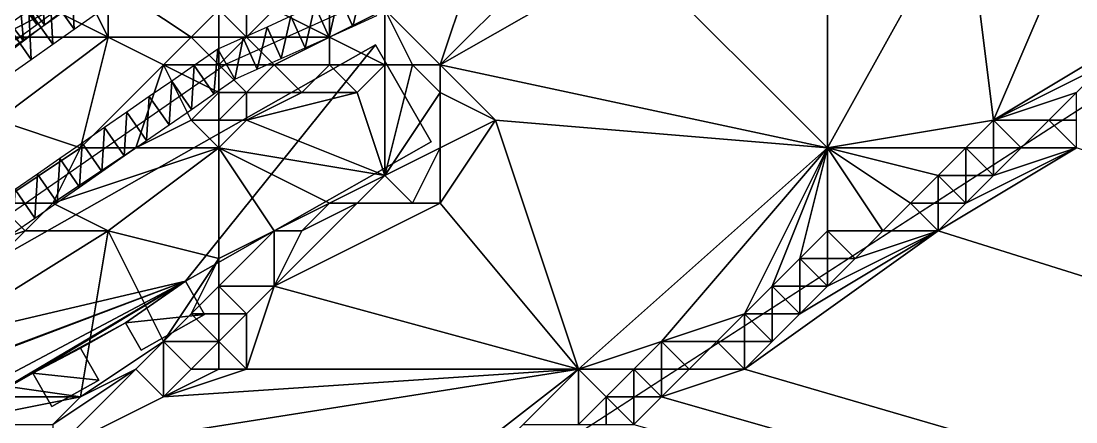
# Model space of a CAD drawing. Header units: metres. Extents: x -1103 to 901, y -902 to 905.
# Drawn here: x -420.3 to -344, y -7.8 to 21.2 of the extents above; entities that cross this region are included whole.
import ezdxf

# ---------------------------------------------------------------- set-up
doc = ezdxf.new("R2010")
doc.units = ezdxf.units.M
for name, color, linetype in [('OSM_BUILDING_FOOTPRINTS', 7, 'CONTINUOUS'), ('OSM_BUILDING_ROOFS', 1, 'CONTINUOUS'), ('OSM_BUILDING_WALLS', 8, 'CONTINUOUS'), ('OSM_PATH_AXES', 30, 'CONTINUOUS'), ('OSM_PATH_SURFACE', 30, 'CONTINUOUS'), ('OSM_ROAD_AXES', 2, 'CONTINUOUS'), ('OSM_ROAD_SURFACE', 9, 'CONTINUOUS'), ('OSM_TERRAIN', 3, 'CONTINUOUS'), ('OSM_WATER_OUTLINES', 4, 'CONTINUOUS'), ('OSM_WATER_SURFACE', 5, 'CONTINUOUS')]:
    doc.layers.add(name, color=color, linetype=linetype)

msp = doc.modelspace()

# ---------------------------------------------------------------- linework, layer by layer
at = {"layer": 'OSM_BUILDING_FOOTPRINTS'}
msp.add_polyline3d([(-408.413, 2.365, 12.75), (-407.031, -0.035, 12.75), (-411.607, -2.623, 12.75), (-412.746, -0.643, 12.75), (-415.996, -2.479, 12.75), (-414.669, -4.79, 12.75), (-418.063, -6.703, 12.75), (-419.444, -4.293, 12.75), (-425.281, -7.61, 12.75), (-425.745, -6.803, 12.75), (-427.038, -4.691, 12.75), (-434.201, -7.29, 12.75), (-436.423, -4.215, 12.75), (-394.684, 19.44, 12.75), (-390.661, 12.429, 12.75), (-408.413, 2.365, 12.75)], close=True, dxfattribs=at)
at = {"layer": 'OSM_BUILDING_ROOFS'}
for points in [[(-408.413, 2.365, 17.95), (-394.684, 19.44, 17.95), (-436.423, -4.215, 17.95)], [(-408.413, 2.365, 17.95), (-390.661, 12.429, 17.95), (-394.684, 19.44, 17.95)], [(-408.413, 2.365, 17.95), (-436.423, -4.215, 17.95), (-434.201, -7.29, 17.95)], [(-408.413, 2.365, 17.95), (-434.201, -7.29, 17.95), (-427.038, -4.691, 17.95)], [(-408.413, 2.365, 17.95), (-427.038, -4.691, 17.95), (-425.745, -6.803, 17.95)], [(-408.413, 2.365, 17.95), (-425.745, -6.803, 17.95), (-425.281, -7.61, 17.95)], [(-408.413, 2.365, 17.95), (-425.281, -7.61, 17.95), (-419.444, -4.293, 17.95)], [(-412.746, -0.643, 17.95), (-408.413, 2.365, 17.95), (-419.444, -4.293, 17.95)], [(-412.746, -0.643, 17.95), (-407.031, -0.035, 17.95), (-408.413, 2.365, 17.95)], [(-419.444, -4.293, 17.95), (-415.996, -2.479, 17.95), (-412.746, -0.643, 17.95)], [(-412.746, -0.643, 17.95), (-411.607, -2.623, 17.95), (-407.031, -0.035, 17.95)], [(-419.444, -4.293, 17.95), (-414.669, -4.79, 17.95), (-415.996, -2.479, 17.95)], [(-419.444, -4.293, 17.95), (-418.063, -6.703, 17.95), (-414.669, -4.79, 17.95)]]:
    msp.add_3dface(points, dxfattribs=at)
at = {"layer": 'OSM_BUILDING_WALLS'}
for points in [[(-394.684, 19.44, 12.75), (-436.423, -4.215, 12.75), (-436.423, -4.215, 17.95)], [(-394.684, 19.44, 12.75), (-436.423, -4.215, 17.95), (-394.684, 19.44, 17.95)], [(-390.661, 12.429, 12.75), (-394.684, 19.44, 12.75), (-394.684, 19.44, 17.95)], [(-390.661, 12.429, 12.75), (-394.684, 19.44, 17.95), (-390.661, 12.429, 17.95)], [(-408.413, 2.365, 12.75), (-390.661, 12.429, 12.75), (-390.661, 12.429, 17.95)], [(-408.413, 2.365, 12.75), (-390.661, 12.429, 17.95), (-408.413, 2.365, 17.95)], [(-407.031, -0.035, 12.75), (-408.413, 2.365, 12.75), (-408.413, 2.365, 17.95)], [(-407.031, -0.035, 12.75), (-408.413, 2.365, 17.95), (-407.031, -0.035, 17.95)], [(-415.996, -2.479, 12.75), (-412.746, -0.643, 12.75), (-412.746, -0.643, 17.95)], [(-415.996, -2.479, 12.75), (-412.746, -0.643, 17.95), (-415.996, -2.479, 17.95)], [(-412.746, -0.643, 12.75), (-411.607, -2.623, 12.75), (-411.607, -2.623, 17.95)], [(-412.746, -0.643, 12.75), (-411.607, -2.623, 17.95), (-412.746, -0.643, 17.95)], [(-411.607, -2.623, 12.75), (-407.031, -0.035, 12.75), (-407.031, -0.035, 17.95)], [(-411.607, -2.623, 12.75), (-407.031, -0.035, 17.95), (-411.607, -2.623, 17.95)], [(-414.669, -4.79, 12.75), (-415.996, -2.479, 12.75), (-415.996, -2.479, 17.95)], [(-414.669, -4.79, 12.75), (-415.996, -2.479, 17.95), (-414.669, -4.79, 17.95)], [(-425.281, -7.61, 12.75), (-419.444, -4.293, 12.75), (-419.444, -4.293, 17.95)], [(-425.281, -7.61, 12.75), (-419.444, -4.293, 17.95), (-425.281, -7.61, 17.95)], [(-419.444, -4.293, 12.75), (-418.063, -6.703, 12.75), (-418.063, -6.703, 17.95)], [(-419.444, -4.293, 12.75), (-418.063, -6.703, 17.95), (-419.444, -4.293, 17.95)], [(-418.063, -6.703, 12.75), (-414.669, -4.79, 12.75), (-414.669, -4.79, 17.95)], [(-418.063, -6.703, 12.75), (-414.669, -4.79, 17.95), (-418.063, -6.703, 17.95)]]:
    msp.add_3dface(points, dxfattribs=at)
at = {"layer": 'OSM_PATH_AXES'}
msp.add_polyline3d([(143.257, 186.653, 12.843), (122.354, 186.952, 13.89), (84.705, 186.211, 15.717), (44.536, 182.086, 15.402), (18.515, 175.528, 11.884), (-4.09, 169.722, 9.372), (-37.45, 160.588, 9.181), (-72.435, 150.867, 11.8), (-113.787, 139.675, 12.889), (-137.365, 132.929, 12.352), (-150.85, 129.069, 12.113), (-169.83, 122.589, 11.608), (-190.312, 116.042, 11.88), (-211.336, 108.455, 13.007), (-235.135, 97.739, 13.162), (-263.223, 83.904, 13.248), (-287.718, 73.188, 12.414), (-315.551, 58.8, 10.88), (-350.746, 39.148, 13.019), (-374.334, 32.003, 16.515), (-405.462, 18.047, 17.05), (-437.816, -4.37, 15.202), (-467.871, -29.828, 13.844), (-502.07, -69.187, 12.193)], dxfattribs=at)
at = {"layer": 'OSM_PATH_SURFACE'}
for points in [[(-395.597, 23.84, 17.489), (-397.327, 23.064, 17.731), (-396.304, 20.783, 17.35)], [(-395.597, 23.84, 17.489), (-396.304, 20.783, 17.35), (-394.574, 21.558, 17.321)], [(-397.327, 23.064, 17.731), (-399.056, 22.289, 17.678), (-398.033, 20.008, 17.366)], [(-397.327, 23.064, 17.731), (-398.033, 20.008, 17.366), (-396.304, 20.783, 17.35)], [(-399.056, 22.289, 17.678), (-400.785, 21.513, 17.537), (-399.762, 19.232, 17.301)], [(-399.056, 22.289, 17.678), (-399.762, 19.232, 17.301), (-398.033, 20.008, 17.366)], [(-400.785, 21.513, 17.537), (-402.514, 20.738, 17.389), (-401.492, 18.457, 17.237)], [(-400.785, 21.513, 17.537), (-401.492, 18.457, 17.237), (-399.762, 19.232, 17.301)], [(-402.514, 20.738, 17.389), (-404.244, 19.963, 17.241), (-403.221, 17.682, 17.094)], [(-402.514, 20.738, 17.389), (-403.221, 17.682, 17.094), (-401.492, 18.457, 17.237)], [(-404.244, 19.963, 17.241), (-406.078, 19.134, 17.262), (-404.845, 16.959, 16.858)], [(-404.244, 19.963, 17.241), (-404.845, 16.959, 16.858), (-403.221, 17.682, 17.094)], [(-406.078, 19.134, 17.262), (-407.791, 17.953, 17.118), (-406.367, 15.898, 16.952)], [(-406.078, 19.134, 17.262), (-406.367, 15.898, 16.952), (-404.845, 16.959, 16.858)], [(-407.791, 17.953, 17.118), (-409.409, 16.833, 16.97), (-407.985, 14.778, 16.711)], [(-407.791, 17.953, 17.118), (-407.985, 14.778, 16.711), (-406.367, 15.898, 16.952)], [(-409.409, 16.833, 16.97), (-411.027, 15.712, 16.863), (-409.603, 13.657, 16.596)], [(-409.409, 16.833, 16.97), (-409.603, 13.657, 16.596), (-407.985, 14.778, 16.711)], [(-411.027, 15.712, 16.863), (-412.644, 14.591, 16.683), (-411.221, 12.536, 16.509)], [(-411.027, 15.712, 16.863), (-411.221, 12.536, 16.509), (-409.603, 13.657, 16.596)], [(-412.644, 14.591, 16.683), (-414.262, 13.47, 16.503), (-412.838, 11.415, 16.403)], [(-412.644, 14.591, 16.683), (-412.838, 11.415, 16.403), (-411.221, 12.536, 16.509)], [(-414.262, 13.47, 16.503), (-415.88, 12.349, 16.365), (-414.456, 10.294, 16.281)], [(-414.262, 13.47, 16.503), (-414.456, 10.294, 16.281), (-412.838, 11.415, 16.403)], [(-415.88, 12.349, 16.365), (-417.497, 11.228, 16.244), (-416.074, 9.173, 16.159)], [(-415.88, 12.349, 16.365), (-416.074, 9.173, 16.159), (-414.456, 10.294, 16.281)], [(-417.497, 11.228, 16.244), (-419.115, 10.107, 16.137), (-417.691, 8.053, 16.049)], [(-417.497, 11.228, 16.244), (-417.691, 8.053, 16.049), (-416.074, 9.173, 16.159)], [(-419.115, 10.107, 16.137), (-420.733, 8.987, 16.03), (-419.309, 6.932, 15.963)], [(-419.115, 10.107, 16.137), (-419.309, 6.932, 15.963), (-417.691, 8.053, 16.049)], [(-420.733, 8.987, 16.03), (-420.927, 5.811, 15.861), (-419.309, 6.932, 15.963)]]:
    msp.add_3dface(points, dxfattribs=at)
at = {"layer": 'OSM_ROAD_AXES'}
msp.add_polyline3d([(-548.728, -73.822, 13.299), (-543.334, -78.599, 13.019), (-529.87, -79.484, 12.674), (-512.737, -62.231, 13.919), (-493.825, -44.802, 14.011), (-465.726, -18.072, 15.007), (-446.603, -0.555, 15.633), (-429.713, 13.059, 17.176), (-414.227, 23.996, 18.467)], dxfattribs=at)
at = {"layer": 'OSM_ROAD_SURFACE'}
for points in [[(-419.154, 20.922, 18.306), (-421.777, 27.684, 18.887), (-423.303, 26.56, 18.639)], [(-419.154, 20.922, 18.306), (-417.628, 22.046, 18.609), (-421.777, 27.684, 18.887)], [(-420.681, 19.799, 18.006), (-419.154, 20.922, 18.306), (-423.303, 26.56, 18.639)], [(-418.91, 24.445, 18.408), (-420.431, 23.277, 18.165), (-418.604, 20.897, 18.313)], [(-418.91, 24.445, 18.408), (-418.604, 20.897, 18.313), (-417.083, 22.066, 18.599)], [(-416.459, 20.584, 18.284), (-416.641, 24.128, 18.781), (-418.19, 23.034, 18.545)], [(-416.459, 20.584, 18.284), (-414.911, 21.677, 18.485), (-416.641, 24.128, 18.781)], [(-420.431, 23.277, 18.165), (-421.952, 22.108, 18.057), (-420.125, 19.729, 18.01)], [(-420.431, 23.277, 18.165), (-420.125, 19.729, 18.01), (-418.604, 20.897, 18.313)], [(-418.008, 19.49, 18.029), (-418.19, 23.034, 18.545), (-419.738, 21.94, 18.319)], [(-418.008, 19.49, 18.029), (-416.459, 20.584, 18.284), (-418.19, 23.034, 18.545)], [(-421.952, 22.108, 18.057), (-421.646, 18.561, 17.817), (-420.125, 19.729, 18.01)], [(-419.556, 18.396, 17.845), (-419.738, 21.94, 18.319), (-421.287, 20.847, 18.093)], [(-419.556, 18.396, 17.845), (-418.008, 19.49, 18.029), (-419.738, 21.94, 18.319)], [(-421.105, 17.302, 17.661), (-419.556, 18.396, 17.845), (-421.287, 20.847, 18.093)]]:
    msp.add_3dface(points, dxfattribs=at)
at = {"layer": 'OSM_TERRAIN'}
for points in [[(-362, 12, 7.932), (-362, 34, 14.705), (-376, 26, 15.105)], [(-362, 12, 7.932), (-352, 30, 11.946), (-362, 34, 14.705)], [(-350, 14, 8.085), (-352, 30, 11.946), (-362, 12, 7.932)], [(-352, 30, 11.946), (-350, 14, 8.085), (-344, 28, 10.537)], [(-350, 14, 8.085), (-340, 20, 8.923), (-344, 28, 10.537)], [(-390, 18, 15.338), (-362, 12, 7.932), (-376, 26, 15.105)], [(-390, 18, 15.338), (-376, 26, 15.105), (-384, 24, 16.377)], [(-422, 20, 17.951), (-420, 24, 18.156), (-424, 24, 17.951)], [(-422, 20, 17.951), (-418, 22, 18.56), (-420, 24, 18.156)], [(-418, 22, 18.56), (-414, 20, 18.144), (-416, 24, 18.835)], [(-414, 20, 18.144), (-414, 24, 18.42), (-416, 24, 18.835)], [(-414, 20, 18.144), (-408, 20, 18.183), (-414, 24, 18.42)], [(-408, 20, 18.183), (-406, 22, 18.56), (-414, 24, 18.42)], [(-390, 18, 15.338), (-388, 24, 17.224), (-394, 22, 17.335)], [(-390, 18, 15.338), (-384, 24, 16.377), (-388, 24, 17.224)], [(-422, 20, 17.951), (-414, 20, 18.144), (-418, 22, 18.56)], [(-408, 20, 18.183), (-406, 20, 17.228), (-406, 22, 18.56)], [(-406, 20, 17.228), (-404, 20, 17.156), (-406, 22, 18.56)], [(-404, 20, 17.156), (-404, 22, 18.606), (-406, 22, 18.56)], [(-404, 20, 17.156), (-398, 20, 17.286), (-402, 22, 17.527)], [(-404, 20, 17.156), (-402, 22, 17.527), (-404, 22, 18.606)], [(-398, 20, 17.286), (-398, 22, 17.336), (-402, 22, 17.527)], [(-398, 20, 17.286), (-394, 18, 15.077), (-394, 22, 17.335)], [(-398, 20, 17.286), (-394, 22, 17.335), (-398, 22, 17.336)], [(-394, 18, 15.077), (-392, 18, 15.363), (-394, 22, 17.335)], [(-392, 18, 15.363), (-390, 18, 15.338), (-394, 22, 17.335)], [(-422, 14, 17.148), (-416, 12, 16.205), (-414, 20, 18.144)], [(-422, 14, 17.148), (-414, 20, 18.144), (-422, 20, 17.951)], [(-416, 12, 16.205), (-410, 18, 17.046), (-414, 20, 18.144)], [(-410, 18, 17.046), (-408, 20, 18.183), (-414, 20, 18.144)], [(-410, 18, 17.046), (-406, 18, 17.036), (-408, 20, 18.183)], [(-406, 18, 17.036), (-406, 20, 17.228), (-408, 20, 18.183)], [(-406, 18, 17.036), (-402, 18, 17.131), (-404, 20, 17.156)], [(-406, 18, 17.036), (-404, 20, 17.156), (-406, 20, 17.228)], [(-402, 18, 17.131), (-398, 20, 17.286), (-404, 20, 17.156)], [(-402, 18, 17.131), (-398, 18, 16.027), (-398, 20, 17.286)], [(-398, 18, 16.027), (-394, 18, 15.077), (-398, 20, 17.286)], [(-350, 14, 8.085), (-342, 18, 8.671), (-340, 20, 8.923)], [(-416, 12, 16.205), (-412, 12, 16.388), (-410, 18, 17.046)], [(-412, 12, 16.388), (-408, 14, 16.509), (-410, 18, 17.046)], [(-408, 14, 16.509), (-406, 16, 16.904), (-410, 18, 17.046)], [(-406, 16, 16.904), (-406, 18, 17.036), (-410, 18, 17.046)], [(-406, 16, 16.904), (-404, 16, 16.534), (-406, 18, 17.036)], [(-404, 16, 16.534), (-402, 18, 17.131), (-406, 18, 17.036)], [(-404, 16, 16.534), (-400, 16, 15.183), (-402, 18, 17.131)], [(-400, 16, 15.183), (-398, 18, 16.027), (-402, 18, 17.131)], [(-400, 16, 15.183), (-396, 16, 15.077), (-398, 18, 16.027)], [(-396, 16, 15.077), (-394, 18, 15.077), (-398, 18, 16.027)], [(-396, 16, 15.077), (-394, 10, 14.924), (-394, 18, 15.077)], [(-394, 10, 14.924), (-390, 16, 14.922), (-392, 18, 15.363)], [(-394, 10, 14.924), (-392, 18, 15.363), (-394, 18, 15.077)], [(-392, 18, 15.363), (-390, 16, 14.922), (-390, 18, 15.338)], [(-386, 14, 13.345), (-362, 12, 7.932), (-390, 18, 15.338)], [(-390, 16, 14.922), (-386, 14, 13.345), (-390, 18, 15.338)], [(-344, 16, 8.371), (-342, 18, 8.671), (-350, 14, 8.085)], [(-408, 14, 16.509), (-406, 14, 15.967), (-406, 16, 16.904)], [(-406, 14, 15.967), (-404, 14, 15.135), (-404, 16, 16.534)], [(-406, 14, 15.967), (-404, 16, 16.534), (-406, 16, 16.904)], [(-394, 10, 14.924), (-396, 16, 15.077), (-404, 14, 15.135)], [(-404, 14, 15.135), (-400, 16, 15.183), (-404, 16, 16.534)], [(-404, 14, 15.135), (-396, 16, 15.077), (-400, 16, 15.183)], [(-394, 10, 14.924), (-390, 12, 14.774), (-390, 16, 14.922)], [(-390, 16, 14.922), (-390, 12, 14.774), (-386, 14, 13.345)], [(-346, 14, 8.073), (-344, 16, 8.371), (-350, 14, 8.085)], [(-346, 14, 8.073), (-344, 14), (-344, 16, 8.371)], [(-422, 8, 15.843), (-416, 12, 16.205), (-422, 14, 17.148)], [(-412, 12, 16.388), (-406, 12, 15.077), (-408, 14, 16.509)], [(-406, 12, 15.077), (-406, 14, 15.967), (-408, 14, 16.509)], [(-406, 12, 15.077), (-394, 10, 14.924), (-404, 14, 15.135)], [(-406, 12, 15.077), (-404, 14, 15.135), (-406, 14, 15.967)], [(-380, -4, 5.695), (-386, 14, 13.345), (-390, 8, 12.194)], [(-390, 8, 12.194), (-386, 14, 13.345), (-390, 12, 14.774)], [(-380, -4, 5.695), (-362, 12, 7.932), (-386, 14, 13.345)], [(-352, 12, 7.712), (-350, 14, 8.085), (-362, 12, 7.932)], [(-352, 12, 7.712), (-350, 12, 7.732), (-350, 14, 8.085)], [(-350, 12, 7.732), (-348, 12), (-350, 14, 8.085)], [(-348, 12), (-346, 14, 8.073), (-350, 14, 8.085)], [(-348, 12), (-344, 12), (-346, 14, 8.073)], [(-344, 12), (-344, 14), (-346, 14, 8.073)], [(-422, 8, 15.843), (-418, 8, 16.003), (-416, 12, 16.205)], [(-414, 6, 15.077), (-406, 12, 15.077), (-418, 8, 16.003)], [(-418, 8, 16.003), (-406, 12, 15.077), (-412, 12, 16.388)], [(-418, 8, 16.003), (-412, 12, 16.388), (-416, 12, 16.205)], [(-414, 6, 15.077), (-406, 4, 15.077), (-406, 12, 15.077)], [(-406, 4, 15.077), (-402, 6, 15.077), (-406, 12, 15.077)], [(-402, 6, 15.077), (-398, 8, 15.009), (-406, 12, 15.077)], [(-406, 12, 15.077), (-398, 8, 15.009), (-394, 10, 14.924)], [(-392, 8, 13.138), (-390, 12, 14.774), (-394, 10, 14.924)], [(-392, 8, 13.138), (-390, 8, 12.194), (-390, 12, 14.774)], [(-374, -2, 5.673), (-362, 12, 7.932), (-380, -4, 5.695)], [(-368, 0, 5.759), (-362, 12, 7.932), (-374, -2, 5.673)], [(-368, 0, 5.759), (-366, 2, 6.087), (-362, 12, 7.932)], [(-366, 2, 6.087), (-364, 4, 6.35), (-362, 12, 7.932)], [(-364, 4, 6.35), (-362, 6, 6.545), (-362, 12, 7.932)], [(-362, 6, 6.545), (-358, 6, 6.473), (-362, 12, 7.932)], [(-358, 6, 6.473), (-356, 8, 6.889), (-362, 12, 7.932)], [(-356, 8, 6.889), (-354, 10, 7.306), (-362, 12, 7.932)], [(-354, 10, 7.306), (-352, 12, 7.712), (-362, 12, 7.932)], [(-354, 6), (284, -194), (-344, 12)], [(-354, 6), (-344, 12), (-352, 8)], [(-354, 10, 7.306), (-352, 10, 7.35), (-352, 12, 7.712)], [(-352, 8), (-344, 12), (-350, 10)], [(-352, 10, 7.35), (-350, 10), (-352, 12, 7.712)], [(-350, 10), (-350, 12, 7.732), (-352, 12, 7.712)], [(-350, 10), (-344, 12), (-348, 12)], [(-350, 10), (-348, 12), (-350, 12, 7.732)], [(-396, 8, 14.604), (-394, 10, 14.924), (-398, 8, 15.009)], [(-396, 8, 14.604), (-392, 8, 13.138), (-394, 10, 14.924)], [(-356, 8, 6.889), (-354, 8), (-354, 10, 7.306)], [(-354, 8), (-352, 8), (-354, 10, 7.306)], [(-352, 8), (-352, 10, 7.35), (-354, 10, 7.306)], [(-352, 8), (-350, 10), (-352, 10, 7.35)], [(-432, 2, 15.556), (-420, 6, 15.796), (-422, 8, 15.843)], [(-420, 6, 15.796), (-418, 8, 16.003), (-422, 8, 15.843)], [(-420, 6, 15.796), (-414, 6, 15.077), (-418, 8, 16.003)], [(-402, 2, 13.15), (-380, -4, 5.695), (-390, 8, 12.194)], [(-402, 2, 13.15), (-396, 8, 14.604), (-400, 6, 14.736)], [(-402, 2, 13.15), (-390, 8, 12.194), (-396, 8, 14.604)], [(-402, 6, 15.077), (-400, 6, 14.736), (-398, 8, 15.009)], [(-400, 6, 14.736), (-396, 8, 14.604), (-398, 8, 15.009)], [(-390, 8, 12.194), (-392, 8, 13.138), (-396, 8, 14.604)], [(-358, 6, 6.473), (-354, 6), (-356, 8, 6.889)], [(-354, 6), (-354, 8), (-356, 8, 6.889)], [(-354, 6), (-352, 8), (-354, 8)], [(-430, -4, 15.088), (-420, 6, 15.796), (-432, 2, 15.556)], [(-430, -4, 15.088), (-416, -6, 14.991), (-414, 6, 15.077)], [(-430, -4, 15.088), (-414, 6, 15.077), (-420, 6, 15.796)], [(-416, -6, 14.991), (-410, -2, 14.984), (-414, 6, 15.077)], [(-410, -2, 14.984), (-406, 4, 15.077), (-414, 6, 15.077)], [(-406, 2, 14.522), (-402, 6, 15.077), (-406, 4, 15.077)], [(-406, 2, 14.522), (-402, 2, 13.15), (-402, 6, 15.077)], [(-402, 2, 13.15), (-400, 6, 14.736), (-402, 6, 15.077)], [(284, -194), (-354, 6), (-368, -4)], [(-368, -4), (-354, 6), (-364, 0)], [(-364, 0), (-354, 6), (-362, 2)], [(-364, 4, 6.35), (-362, 4, 6.095), (-362, 6, 6.545)], [(-362, 2), (-354, 6), (-360, 4)], [(-362, 4, 6.095), (-360, 4), (-362, 6, 6.545)], [(-360, 4), (-358, 6, 6.473), (-362, 6, 6.545)], [(-360, 4), (-354, 6), (-358, 6, 6.473)], [(-410, -2, 14.984), (-408, 0, 15.077), (-406, 4, 15.077)], [(-408, 0, 15.077), (-406, 2, 14.522), (-406, 4, 15.077)], [(-366, 2, 6.087), (-364, 2, 5.866), (-364, 4, 6.35)], [(-364, 2, 5.866), (-362, 2), (-364, 4, 6.35)], [(-362, 2), (-362, 4, 6.095), (-364, 4, 6.35)], [(-362, 2), (-360, 4), (-362, 4, 6.095)], [(-408, 0, 15.077), (-406, 0, 14.577), (-406, 2, 14.522)], [(-406, 0, 14.577), (-404, 0, 13.292), (-406, 2, 14.522)], [(-404, 0, 13.292), (-402, 2, 13.15), (-406, 2, 14.522)], [(-380, -4, 5.695), (-402, 2, 13.15), (-404, -4, 11.713)], [(-404, 0, 13.292), (-404, -4, 11.713), (-402, 2, 13.15)], [(-368, 0, 5.759), (-366, 0), (-366, 2, 6.087)], [(-366, 0), (-364, 0), (-366, 2, 6.087)], [(-364, 0), (-364, 2, 5.866), (-366, 2, 6.087)], [(-364, 0), (-362, 2), (-364, 2, 5.866)], [(-410, -2, 14.984), (-406, -2, 13.742), (-408, 0, 15.077)], [(-406, -2, 13.742), (-406, 0, 14.577), (-408, 0, 15.077)], [(-406, -2, 13.742), (-404, -4, 11.713), (-404, 0, 13.292)], [(-406, -2, 13.742), (-404, 0, 13.292), (-406, 0, 14.577)], [(-370, -2, 5.364), (-368, 0, 5.759), (-374, -2, 5.673)], [(-370, -2, 5.364), (-368, -2), (-368, 0, 5.759)], [(-368, -4), (-364, 0), (-366, -2)], [(-368, -2), (-366, -2), (-368, 0, 5.759)], [(-366, -2), (-366, 0), (-368, 0, 5.759)], [(-366, -2), (-364, 0), (-366, 0)], [(-412, -4, 14.585), (-410, -2, 14.984), (-416, -6, 14.991)], [(-410, -6, 12.944), (-410, -2, 14.984), (-412, -4, 14.585)], [(-410, -6, 12.944), (-408, -4, 13.315), (-410, -2, 14.984)], [(-408, -4, 13.315), (-406, -2, 13.742), (-410, -2, 14.984)], [(-408, -4, 13.315), (-406, -4, 12.239), (-406, -2, 13.742)], [(-406, -4, 12.239), (-404, -4, 11.713), (-406, -2, 13.742)], [(-376, -4, 5.208), (-374, -2, 5.673), (-380, -4, 5.695)], [(-376, -4, 5.208), (-374, -4, 5.081), (-374, -2, 5.673)], [(-374, -4, 5.081), (-372, -4), (-374, -2, 5.673)], [(-372, -4), (-370, -2, 5.364), (-374, -2, 5.673)], [(-372, -4), (-368, -4), (-370, -2, 5.364)], [(-368, -4), (-368, -2), (-370, -2, 5.364)], [(-368, -4), (-366, -2), (-368, -2)], [(-426, -6, 15.077), (-416, -6, 14.991), (-430, -4, 15.088)], [(-418, -10, 14.059), (-412, -4, 14.585), (-418, -8, 14.809)], [(-418, -10, 14.059), (-410, -6, 12.944), (-412, -4, 14.585)], [(-418, -8, 14.809), (-412, -4, 14.585), (-416, -6, 14.991)], [(-418, -10, 14.059), (-380, -4, 5.695), (-410, -6, 12.944)], [(-418, -10, 14.059), (-398, -18, 7.163), (-380, -4, 5.695)], [(-410, -6, 12.944), (-406, -4, 12.239), (-408, -4, 13.315)], [(-410, -6, 12.944), (-404, -4, 11.713), (-406, -4, 12.239)], [(-410, -6, 12.944), (-380, -4, 5.695), (-404, -4, 11.713)], [(-398, -18, 7.163), (-386, -10, 5.83), (-380, -4, 5.695)], [(-386, -10, 5.83), (-384, -8, 5.687), (-380, -4, 5.695)], [(-380, -8, 4.802), (-380, -4, 5.695), (-384, -8, 5.687)], [(-380, -8, 4.802), (-378, -6, 5.007), (-380, -4, 5.695)], [(-378, -6, 5.007), (-376, -4, 5.208), (-380, -4, 5.695)], [(-378, -6, 5.007), (-376, -6, 4.778), (-376, -4, 5.208)], [(-376, -6, 4.778), (-374, -6), (-376, -4, 5.208)], [(-374, -6), (-374, -4, 5.081), (-376, -4, 5.208)], [(284, -194), (-368, -4), (-374, -6)], [(-374, -6), (-368, -4), (-372, -4)], [(-374, -6), (-372, -4), (-374, -4, 5.081)], [(-426, -8, 14.777), (-416, -6, 14.991), (-426, -6, 15.077)], [(-426, -8, 14.777), (-418, -8, 14.809), (-416, -6, 14.991)], [(-380, -8, 4.802), (-378, -8), (-378, -6, 5.007)], [(-378, -8), (-376, -8), (-378, -6, 5.007)], [(-376, -8), (-376, -6, 4.778), (-378, -6, 5.007)], [(284, -194), (-374, -6), (-376, -8)], [(-376, -8), (-374, -6), (-376, -6, 4.778)]]:
    msp.add_3dface(points, dxfattribs=at)
at = {"layer": 'OSM_WATER_OUTLINES'}
msp.add_polyline3d([(192.158, 139.487, 1), (114.185, 145.68, 1), (-16.415, 129.479, 1), (-108.481, 109.893, 1), (-166.292, 92.807, 1), (-252.567, 62.77, 1), (-313.351, 34.492, 1), (-380.944, -9.247, 1), (-464.897, -66.135, 1), (-437.483, -97, 1), (-438.5, -97.907, 1), (-439.782, -99.068, 1), (-459.502, -121.496, 1), (-462.984, -124.493, 1), (-491.204, -145.34, 1), (-497.283, -150.814, 1), (-507.044, -159.595, 1), (-541.973, -191.014, 1), (-595.505, -279.099, 1)], dxfattribs=at)
at = {"layer": 'OSM_WATER_SURFACE'}
msp.add_3dface([(476.481, -23.237, 1), (-313.351, 34.492, 1), (-380.944, -9.247, 1)], dxfattribs=at)

doc.saveas('drawing.dxf')
